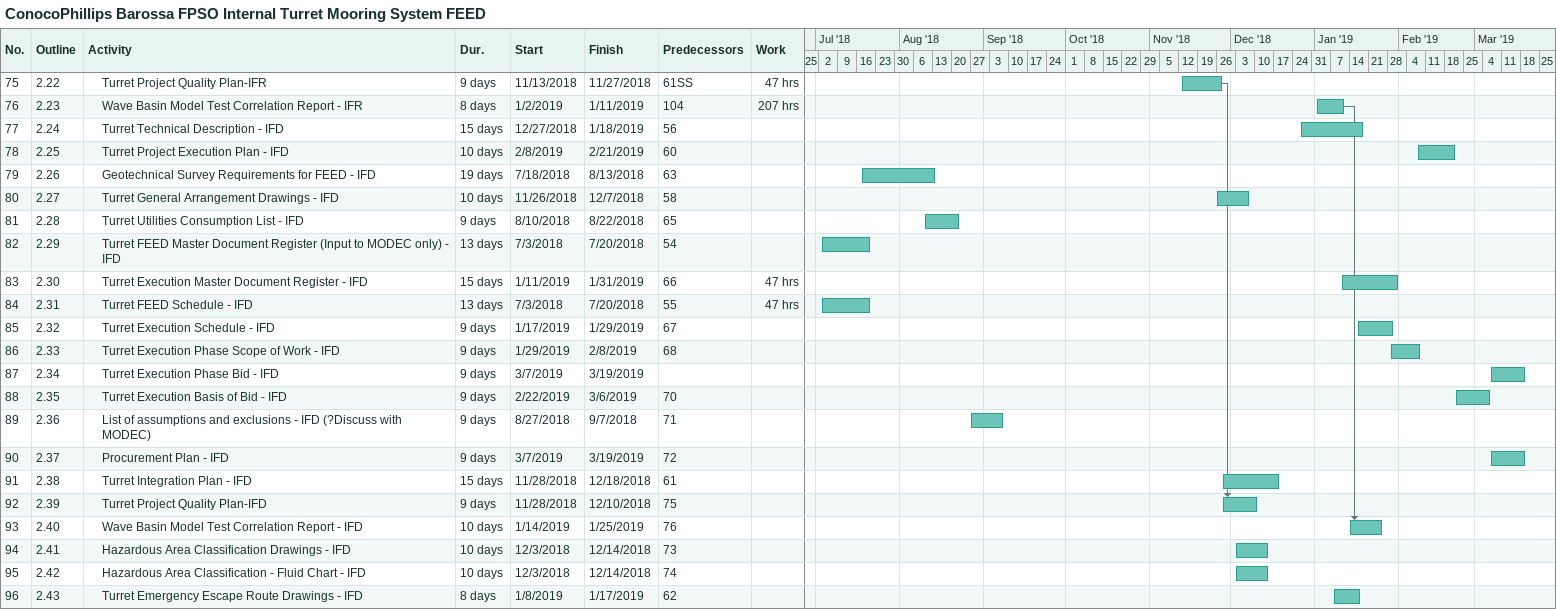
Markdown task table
ConocoPhillips Barossa FPSO Internal Turret Mooring System FEED

| ID | WBS | Task | Duration | Start | Finish | Predecessors | Work (h) |
|---|---|---|---|---|---|---|---|
| 75 | 2.22 | Turret Project Quality Plan-IFR | 9d | 2018-11-13 | 2018-11-27 | 61SS | 47 |
| 76 | 2.23 | Wave Basin Model Test Correlation Report - IFR | 8d | 2019-01-02 | 2019-01-11 | 104 | 207 |
| 77 | 2.24 | Turret Technical Description - IFD | 15d | 2018-12-27 | 2019-01-18 | 56 |  |
| 78 | 2.25 | Turret Project Execution Plan - IFD | 10d | 2019-02-08 | 2019-02-21 | 60 |  |
| 79 | 2.26 | Geotechnical Survey Requirements for FEED - IFD | 19d | 2018-07-18 | 2018-08-13 | 63 |  |
| 80 | 2.27 | Turret General Arrangement Drawings - IFD | 10d | 2018-11-26 | 2018-12-07 | 58 |  |
| 81 | 2.28 | Turret Utilities Consumption List - IFD | 9d | 2018-08-10 | 2018-08-22 | 65 |  |
| 82 | 2.29 | Turret FEED Master Document Register (Input to MODEC only) - IFD | 13d | 2018-07-03 | 2018-07-20 | 54 |  |
| 83 | 2.30 | Turret Execution Master Document Register - IFD | 15d | 2019-01-11 | 2019-01-31 | 66 | 47 |
| 84 | 2.31 | Turret FEED Schedule - IFD | 13d | 2018-07-03 | 2018-07-20 | 55 | 47 |
| 85 | 2.32 | Turret Execution Schedule - IFD | 9d | 2019-01-17 | 2019-01-29 | 67 |  |
| 86 | 2.33 | Turret Execution Phase Scope of Work - IFD | 9d | 2019-01-29 | 2019-02-08 | 68 |  |
| 87 | 2.34 | Turret Execution Phase Bid - IFD | 9d | 2019-03-07 | 2019-03-19 |  |  |
| 88 | 2.35 | Turret Execution Basis of Bid - IFD | 9d | 2019-02-22 | 2019-03-06 | 70 |  |
| 89 | 2.36 | List of assumptions and exclusions - IFD (?Discuss with MODEC) | 9d | 2018-08-27 | 2018-09-07 | 71 |  |
| 90 | 2.37 | Procurement Plan - IFD | 9d | 2019-03-07 | 2019-03-19 | 72 |  |
| 91 | 2.38 | Turret Integration Plan - IFD | 15d | 2018-11-28 | 2018-12-18 | 61 |  |
| 92 | 2.39 | Turret Project Quality Plan-IFD | 9d | 2018-11-28 | 2018-12-10 | 75 |  |
| 93 | 2.40 | Wave Basin Model Test Correlation Report - IFD | 10d | 2019-01-14 | 2019-01-25 | 76 |  |
| 94 | 2.41 | Hazardous Area Classification Drawings - IFD | 10d | 2018-12-03 | 2018-12-14 | 73 |  |
| 95 | 2.42 | Hazardous Area Classification - Fluid Chart - IFD | 10d | 2018-12-03 | 2018-12-14 | 74 |  |
| 96 | 2.43 | Turret Emergency Escape Route Drawings - IFD | 8d | 2019-01-08 | 2019-01-17 | 62 |  |
